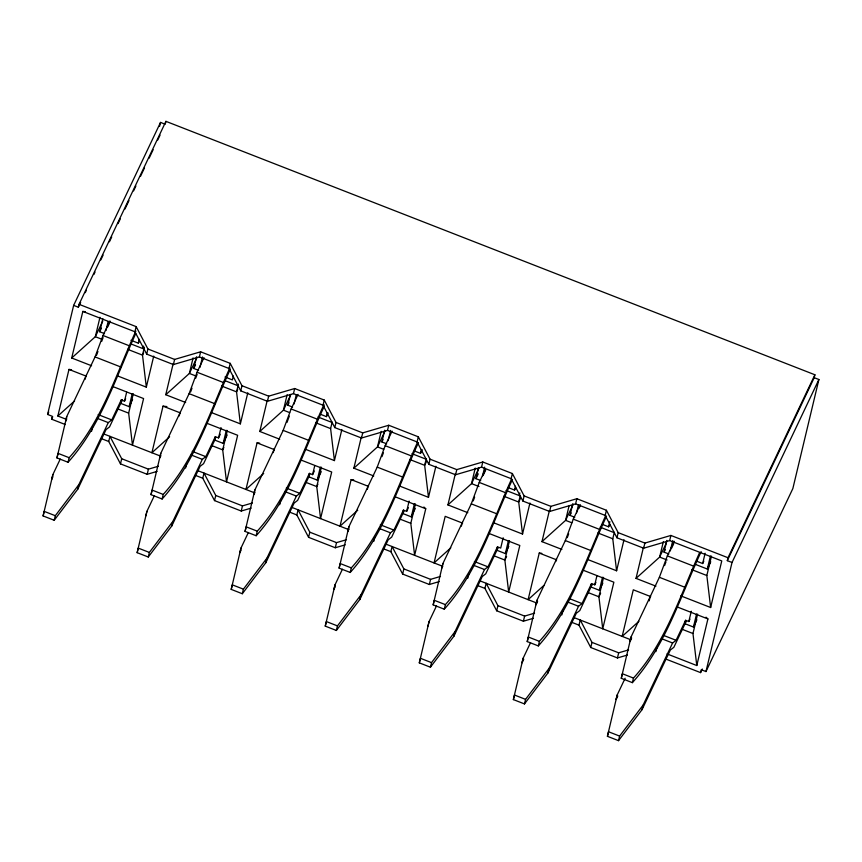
<?xml version="1.0" encoding="UTF-8"?>
<svg xmlns="http://www.w3.org/2000/svg" width="862" height="862" viewBox="0 0 862 862"><rect width="100%" height="100%" fill="white"/><g stroke="black" fill="none" stroke-linecap="round" stroke-linejoin="round"><path stroke-width="1.29" d="M122.21 400.205L109.528 426.927L106.037 429.621L77.709 489.282L54.209 520.271L43.1 515.939L52.873 474.596L60.243 459.069M135.711 333.637C115.594 377.696 101.059 425.58 68.066 462.269L56.957 457.927L66.73 416.583L95.057 356.922L103.02 335.501L109.937 320.923M215.112 439.361L203.572 463.659L200.081 466.353L171.754 526.014L148.264 557.003L137.155 552.671L146.928 511.317L154.298 495.801M230.326 369.184C209.865 413.577 195.426 461.989 162.121 499.001L151.012 494.659L160.785 453.315L189.112 393.654L197.075 372.233L203.992 357.655M309.167 476.093L297.627 500.391L294.136 503.085L265.808 562.735L242.319 593.735L231.21 589.392L240.983 548.049L248.353 532.522M324.381 405.916C303.92 450.298 289.481 498.71 256.165 535.733L245.056 531.391L254.84 490.047L283.167 430.386L291.13 408.965L298.047 394.387M403.793 511.608L391.682 537.112L388.191 539.817L359.863 599.467L336.363 630.467L325.254 626.124L335.038 584.781L342.408 569.254M418.436 442.648C397.975 487.03 383.525 535.442 350.22 572.454L339.111 568.123L348.894 526.768L377.222 467.118L385.185 445.686L392.102 431.119M497.848 548.34L485.737 573.844L482.246 576.538L453.918 636.199L430.418 667.199L419.309 662.856L429.093 621.513L436.463 605.986M512.481 479.369C492.03 523.762 477.58 572.174 444.275 609.186L433.166 604.844L442.939 563.5L471.266 503.85L479.229 482.418L485.575 469.057M591.903 585.072L579.792 610.576L576.301 613.27L547.973 672.931L524.473 703.92L513.364 699.588L523.137 658.234L530.518 642.718M606.536 516.101C586.074 560.494 571.635 608.906 538.33 645.918L527.221 641.576L536.994 600.232L565.321 540.571L573.284 519.15L580.212 504.572M685.958 621.793L673.847 647.308L670.356 650.002L642.028 709.663L618.528 740.652L607.419 736.32L617.192 694.966L625.133 678.254M701.151 551.658C680.355 596.364 666.003 645.304 632.385 682.65L621.276 678.308L631.049 636.964L659.376 577.303L667.339 555.882L674.256 541.304M65.264 424.524L51.601 419.191L52.302 416.292L47.593 414.45L73.647 305.385L160.526 122.415L165.235 124.247M73.647 305.385L78.345 307.217L79.045 304.318L165.924 121.348L814.892 374.776L814.202 377.685L727.312 560.656L732.021 562.487L705.967 671.563L701.269 669.72L700.569 672.619L665.809 659.053M66.536 419.406L57.851 416.012L68.982 369.421L71.557 369.712M91.598 365.768L71.708 357.999L82.827 311.419L85.413 311.699M43.1 515.939L44.188 511.371L55.297 515.713L78.798 484.713L108.278 422.617L111.769 419.923L121.273 399.914L124.494 401.175L125.636 398.75M52.873 474.596L51.785 479.153L52.916 476.772M56.957 457.927L58.045 453.358L69.154 457.7C101.77 421.626 116.004 374.442 135.862 331.051M66.73 416.583L65.641 421.152L66.773 418.76M85.187 379.194L86.114 375.304M99.97 317.302L95.326 336.708L71.708 357.999M54.209 520.271L55.297 515.713M68.066 462.269L69.154 457.7M104.507 333.616L99.744 331.762L102.858 318.714M105.983 330.523L108.138 321.515M159.599 126.305L160.526 122.415M77.709 489.282L78.798 484.713M91.555 431.269L92.654 426.701M165.461 123.277L165.924 121.348M157.1 471.395L147.186 474.305L120.475 463.875L108.72 441.495L109.948 436.355L121.704 458.735L148.415 469.165L158.317 466.256M680.797 595.868L710.644 607.516L721.763 560.925L669.666 540.582L643.666 548.21L616.955 537.78L605.189 515.411L575.622 503.861L549.611 511.478L522.9 501.059L511.144 478.679L481.567 467.129L455.556 474.757L428.845 464.327L417.089 441.947L387.512 430.397L361.501 438.025L334.79 427.595L323.034 405.215L293.457 393.665L267.446 401.293L240.746 390.863L228.98 368.483L199.402 356.933L173.391 364.561L146.691 354.131L134.925 331.762L136.153 326.623L79.045 304.318M132.576 399.397L129.138 406.659L120.464 403.276L121.273 399.914M124.494 401.175L126.649 392.167M130.959 340.285L138.351 343.162L139.267 339.305M129.138 406.659L132.252 393.611M143.609 346.039L142.984 348.647L131.078 343.992M112.502 386.424L143.588 398.556L132.468 445.148L128.654 413.146L133.287 393.729M144.363 347.364L142.51 355.133L146.325 387.146L117.717 375.972M120.475 463.875L121.704 458.735M146.691 354.131L147.919 349.002L136.153 326.623M146.325 387.146L153.738 356.081M166.905 406.584L163.026 406.153L151.906 452.744L169.62 436.775M185.653 402.5L165.763 394.731L173.176 363.678M147.186 474.305L148.415 469.165M173.391 364.561L174.62 359.422L200.63 351.804L230.208 363.355L241.974 385.723L268.675 396.154L294.685 388.525L324.263 400.076L336.018 422.455L362.73 432.886L388.74 425.257L418.318 436.808L430.073 459.187L456.785 469.618L482.795 461.989L512.373 473.54L524.128 495.919L550.84 506.35L576.84 498.721L606.417 510.272L618.183 532.641L644.884 543.071L670.895 535.442L728.013 557.746L727.312 560.656M145.84 515.885L146.928 511.317M160.785 453.315L159.696 457.884L160.828 455.492M137.155 552.671L138.243 548.103L149.352 552.434L172.853 521.445L202.333 459.349L205.824 456.655L215.328 436.646L218.549 437.907L220.273 434.276M151.012 494.659L152.1 490.09L163.209 494.432C195.825 458.358 210.048 411.163 229.917 367.783M179.242 415.915L180.169 412.036M193.088 357.913L189.381 373.44L165.763 394.731M148.264 557.003L149.352 552.434M162.121 499.001L163.209 494.432M198.562 370.348L193.788 368.483L196.601 356.749M199.402 356.933L200.63 351.804M200.038 367.255L202.495 356.954M171.754 526.014L172.853 521.445M185.61 468.001L186.709 463.433M251.144 508.127L241.241 511.026L214.53 500.596L202.775 478.227L204.003 473.087L215.759 495.467L242.47 505.886L252.372 502.988M228.98 368.483L230.208 363.355M227.212 434.922L223.183 443.38L214.519 439.997L215.328 436.646M218.549 437.907L221.006 427.606M233.322 376.037L232.395 379.894L225.014 377.006M223.183 443.38L226.307 430.343M227.342 430.461L222.708 449.867L226.523 481.88L237.643 435.288L206.557 423.145M238.408 384.096L236.554 391.865L240.369 423.867L211.772 412.704M214.53 500.596L215.759 495.467M240.746 390.863L241.974 385.723M240.369 423.867L247.793 392.813M259.667 443.165L257.081 442.885L245.961 489.465L263.675 473.497M279.708 439.232L259.807 431.463L267.231 400.399M241.241 511.026L242.47 505.886M267.446 401.293L268.675 396.154M240.983 548.049L239.895 552.617L241.026 550.236M254.84 490.047L253.751 494.605L254.883 492.224M231.21 589.392L232.298 584.835L243.407 589.166L266.908 558.177L296.388 496.081L299.879 493.376L309.383 473.378L312.604 474.628L314.318 471.008M245.056 531.391L246.155 526.822L257.264 531.164C289.88 495.09 304.103 447.895 323.972 404.504M273.286 452.647L274.224 448.768M287.143 394.645L283.436 410.172L259.807 431.463M242.319 593.735L243.407 589.166M256.165 535.733L257.264 531.164M292.606 407.079L287.843 405.215L290.343 394.785M293.457 393.665L294.685 388.525M294.093 403.987L296.237 394.979M265.808 562.735L266.908 558.177M279.665 504.733L280.753 500.165M345.199 544.849L335.296 547.758L308.585 537.328L296.83 514.948L298.058 509.819L309.814 532.188L336.525 542.618L346.427 539.72M323.034 405.215L324.263 400.076M321.257 471.643L317.238 480.112L308.574 476.729L309.383 473.378M312.604 474.628L314.749 465.62M320.298 414.223L326.45 416.626L327.377 412.758M317.238 480.112L320.352 467.064M321.397 467.193L316.753 486.599L320.567 518.612L331.698 472.02L300.612 459.877M305.827 449.425L334.424 460.599L330.609 428.597L332.161 422.121M308.585 537.328L309.814 532.188M334.79 427.595L336.018 422.455M334.424 460.599L341.848 429.545M353.722 479.897L351.136 479.606L340.005 526.197L357.73 510.229M373.763 475.964L353.862 468.195L361.286 437.131M335.296 547.758L336.525 542.618M361.501 438.025L362.73 432.886M335.038 584.781L333.95 589.349L335.081 586.957M348.894 526.768L347.795 531.337L348.938 528.956M325.254 626.124L326.353 621.556L337.462 625.898L360.952 594.899L390.443 532.813L393.934 530.108L403.427 510.099L406.648 511.36L408.372 507.729M339.111 568.123L340.21 563.554L351.308 567.886C383.601 532.156 397.942 485.511 417.445 442.454M367.341 489.379L368.268 485.5M381.198 431.366L377.491 446.904L353.862 468.195M336.363 630.467L337.462 625.898M350.22 572.454L351.308 567.886M386.661 443.811L381.898 441.947L384.7 430.203M387.512 430.397L388.74 425.257M388.148 440.719L390.605 430.418M359.863 599.467L360.952 594.899M373.72 541.465L374.808 536.897M439.254 581.581L429.351 584.49L402.64 574.06L390.874 551.68L392.102 546.54L403.869 568.92L430.569 579.35L440.482 576.441M417.089 441.947L418.318 436.808M415.312 508.375L411.293 516.844L402.629 513.461L403.427 510.099M406.648 511.36L409.116 501.059M414.353 450.955L420.505 453.358L421.432 449.49M411.293 516.844L414.406 503.796M423.878 507.007L425.753 508.752L414.622 555.333L410.808 523.331L415.452 503.914M426.205 458.853L424.664 465.318L428.479 497.331L399.882 486.157M402.64 574.06L403.869 568.92M428.845 464.327L430.073 459.187M428.479 497.331L435.903 466.267M467.818 512.696L447.917 504.916L455.33 473.863M429.351 584.49L430.569 579.35M455.556 474.757L456.785 469.618M427.994 626.081L429.093 621.513M441.85 568.069L442.939 563.5M419.309 662.856L420.408 658.288L431.517 662.63L455.007 631.63L484.498 569.534L487.978 566.84L497.482 546.831L500.703 548.092L503.16 537.791M433.166 604.844L434.254 600.286L445.363 604.618C477.656 568.877 491.997 522.243 511.5 479.186M461.396 526.111L462.323 522.221M475.253 468.098L471.546 483.625L447.917 504.916M430.418 667.199L431.517 662.63M444.275 609.186L445.363 604.618M480.716 480.533L475.953 478.679L478.442 468.238M481.567 467.129L482.795 461.989M482.504 476.158L484.659 467.15M453.918 636.199L455.007 631.63M467.775 578.187L468.863 573.629M533.309 618.313L523.396 621.222L496.695 610.792L484.929 588.412L486.157 583.272L497.924 605.652L524.624 616.082L534.537 613.173M511.144 478.679L512.373 473.54M508.795 546.314L505.347 553.576L496.684 550.193L497.482 546.831M508.408 487.676L514.56 490.079L515.487 486.222M505.347 553.576L508.461 540.528M519.829 492.956L519.204 495.564L506.102 490.446M509.496 540.646L504.863 560.063L508.677 592.065L519.808 545.474L488.711 533.341M520.26 495.585L518.719 502.05L522.534 534.063L493.926 522.889M496.695 610.792L497.924 605.652M522.9 501.059L524.128 495.919M522.534 534.063L529.947 502.999M541.821 553.35L539.246 553.07L528.115 599.661L543.868 585.46M561.873 549.417L541.972 541.648L549.385 510.595M523.396 621.222L524.624 616.082M549.611 511.478L550.84 506.35M523.137 658.234L522.049 662.803L523.751 659.225M536.994 600.232L535.905 604.801L537.608 601.213M513.364 699.588L514.452 695.02L525.561 699.351L549.062 668.362L578.542 606.266L582.033 603.572L591.537 583.563L594.758 584.824L595.911 582.4M527.221 641.576L528.309 637.007L539.418 641.35C571.711 605.609 586.041 558.975 605.555 515.907M555.764 561.539L556.378 558.953M568.995 506.123L565.601 520.357L541.972 541.648M524.473 703.92L525.561 699.351M538.33 645.918L539.418 641.35M574.771 517.265L570.008 515.401L572.81 503.667M575.622 503.861L576.84 498.721M576.559 512.89L578.402 505.164M547.973 672.931L549.062 668.362M561.83 614.918L562.918 610.35M627.364 655.045L617.451 657.943L590.75 647.513L578.984 625.144L580.212 620.004L591.978 642.384L618.679 652.814L628.592 649.905M605.189 515.411L606.417 510.272M602.85 583.046L599.402 590.308L590.739 586.914L591.537 583.563M594.758 584.824L596.913 575.805M602.463 524.408L608.615 526.811L609.843 521.661M599.402 590.308L602.516 577.26M603.551 577.378L598.918 596.784L602.732 628.797L613.863 582.206L582.766 570.062M587.981 559.621L616.589 570.784L612.774 538.782L614.315 532.307M590.75 647.513L591.978 642.384M616.955 537.78L618.183 532.641M616.589 570.784L624.002 539.731M655.917 586.149L636.027 578.38L643.44 547.316M617.451 657.943L618.679 652.814M643.666 548.21L644.884 543.071M617.192 694.966L616.104 699.535L617.806 695.957M631.049 636.964L629.96 641.533L631.663 637.945M607.419 736.32L608.507 731.752L619.616 736.083L643.117 705.094L672.597 642.998L676.088 640.304L685.592 620.295L688.813 621.545L689.956 619.131M621.276 678.308L622.364 673.739L633.473 678.082C665.766 642.341 680.096 595.696 699.599 552.639M649.194 600.857L650.433 595.685M663.363 541.562L659.645 557.089L636.027 578.38M618.528 740.652L619.616 736.083M632.385 682.65L633.473 678.082M668.826 553.997L664.063 552.133L666.865 540.399M669.666 540.582L670.895 535.442M670.302 550.904L672.759 540.603M642.028 709.663L643.117 705.094M655.874 651.65L656.973 647.082M696.895 619.778L693.457 627.03L684.784 623.646L685.592 620.295M688.813 621.545L691.27 611.255M696.518 561.14L702.67 563.543L705.127 553.242M693.457 627.03L696.571 613.992M695.397 564.373L707.303 569.028L710.428 555.979M667.016 653.902L696.787 665.529L692.973 633.516L697.606 614.11M710.644 607.516L706.829 575.514L711.462 556.098M696.787 665.529L707.907 618.938L706.032 617.192M814.202 377.685L818.9 379.517L792.846 488.592L705.967 671.563M96.533 355.273L97.934 351.491M101.684 341.417L103.084 337.635M190.577 392.005L191.989 388.223M195.739 378.149L197.139 374.367M286.981 422.434L289.32 416.13M381.963 456.644L383.374 452.862M473.206 500.93L474.617 497.158M567.261 537.662L568.672 533.88M664.591 565.569L666.003 561.787M78.345 307.217L80.651 302.368M85.252 292.681L86.405 290.257M93.883 274.504L95.035 272.08M100.789 259.958L103.095 255.109M109.42 241.78L111.726 236.942M118.051 223.603L120.357 218.765M124.958 209.067L128.988 200.587M133.588 190.89L135.884 186.041M140.484 176.354L144.514 167.864M149.115 158.177L153.145 149.697M157.746 140L160.052 135.151M47.593 414.45L48.746 412.025M51.601 419.191L52.754 416.766M102.783 321.02L95.326 336.708L101.533 339.132M99.744 331.762L101.457 328.131M107.707 326.903L110.002 322.054M138.351 343.162L139.493 340.749M143.652 352.72L142.51 355.133L127.608 349.315M120.464 403.276L122.188 399.645M196.838 357.752L189.381 373.44L195.588 375.864M193.788 368.483L195.512 364.863M237.707 389.452L236.554 391.865L221.663 386.047M214.519 439.997L215.672 437.584M223.851 447.453L222.708 449.867L211.535 445.503M290.882 394.484L283.436 410.172L289.643 412.596M287.843 405.215L288.996 402.802M326.45 416.626L328.174 412.995M308.574 476.729L309.727 474.315M317.906 484.185L316.753 486.599L305.579 482.235M384.937 431.215L377.491 446.904L383.698 449.328M381.898 441.947L383.051 439.523M420.505 453.358L422.229 449.727M426.388 461.698L424.664 465.318L409.762 459.5M402.629 513.461L403.782 511.037M478.992 467.937L471.546 483.625L478.992 486.534M475.953 478.679L478.248 473.841M483.345 475.027L485.64 470.189M514.56 490.079L515.713 487.666M520.433 498.43L518.719 502.05L503.817 496.232M496.684 550.193L497.827 547.769M506.587 556.443L504.863 560.063L493.689 555.699M573.047 504.669L565.601 520.357L571.808 522.781M570.008 515.401L571.15 512.987M579.124 508.127L580.266 505.703M608.615 526.811L609.757 524.398M590.739 586.914L591.882 584.501M600.631 593.164L598.918 596.784L587.744 592.431M666.531 542.607L659.645 557.089L667.102 559.998M664.063 552.133L665.205 549.719M671.455 548.48L673.75 543.642M702.67 563.543L703.812 561.119M707.303 569.028L710.751 561.765M684.784 623.646L685.936 621.233M728.013 557.746L814.892 374.776M732.021 562.487L818.9 379.517M700.569 672.619L702.304 668.987M57.851 416.012L74.585 400.927M450.794 547.844L434.06 562.929L445.191 516.338L462.603 523.137M638.904 621.308L622.17 636.382L633.301 589.802L650.702 596.601M82.827 311.419L134.925 331.762M147.919 349.002L174.62 359.422M225.133 380.724L237.039 385.379M317.992 416.992L331.094 422.111M412.047 453.724L425.149 458.832M600.157 527.178L613.259 532.296M103.02 335.501L128.944 345.63M197.075 372.233L222.989 382.351M291.13 408.965L317.044 419.083M385.185 445.686L411.099 455.815M479.229 482.418L505.154 492.547M573.284 519.15L599.209 529.268M667.339 555.882L693.263 566M315.718 422.779L330.609 428.597M597.872 532.964L612.774 538.782M691.927 569.696L706.829 575.514M95.057 356.922L120.982 367.05M189.112 393.654L215.026 403.782M283.167 430.386L309.081 440.504M377.222 467.118L403.136 477.236M471.266 503.85L497.191 513.967M565.321 540.571L591.246 550.699M659.376 577.303L685.301 587.431M68.982 369.421L86.383 376.22M163.026 406.153L180.438 412.952M257.081 442.885L274.493 449.684M351.136 479.606L368.548 486.405M394.667 496.609L425.753 508.752M539.246 553.07L556.658 559.869M676.821 606.794L707.907 618.938M117.48 408.782L128.654 413.146M399.634 518.967L410.808 523.331M681.799 629.152L692.973 633.516M98.193 414.622L111.769 419.923M192.248 451.354L205.824 456.655M286.303 488.075L299.879 493.376M380.357 524.807L393.934 530.108M474.402 561.539L487.978 566.84M569.696 598.745L582.033 603.572M663.751 635.477L676.088 640.304M97.169 418.285L108.278 422.617M191.224 455.007L202.333 459.349M285.279 491.739L296.388 496.081M379.334 528.471L390.443 532.813M473.389 565.203L484.498 569.534M567.433 601.935L578.542 606.266M661.488 638.656L672.597 642.998M103.742 433.931L160.666 456.16M197.84 470.674L254.71 492.892M291.895 507.406L348.765 529.624M385.939 544.137L442.82 566.345M479.994 580.869L536.875 603.077M574.049 617.601L630.93 639.809M101.274 438.586L108.72 441.495M195.383 475.339L202.775 478.227M289.427 512.06L296.83 514.948M383.482 548.792L390.874 551.68M477.537 585.524L484.929 588.412M571.592 622.256L578.984 625.144"/></g></svg>
